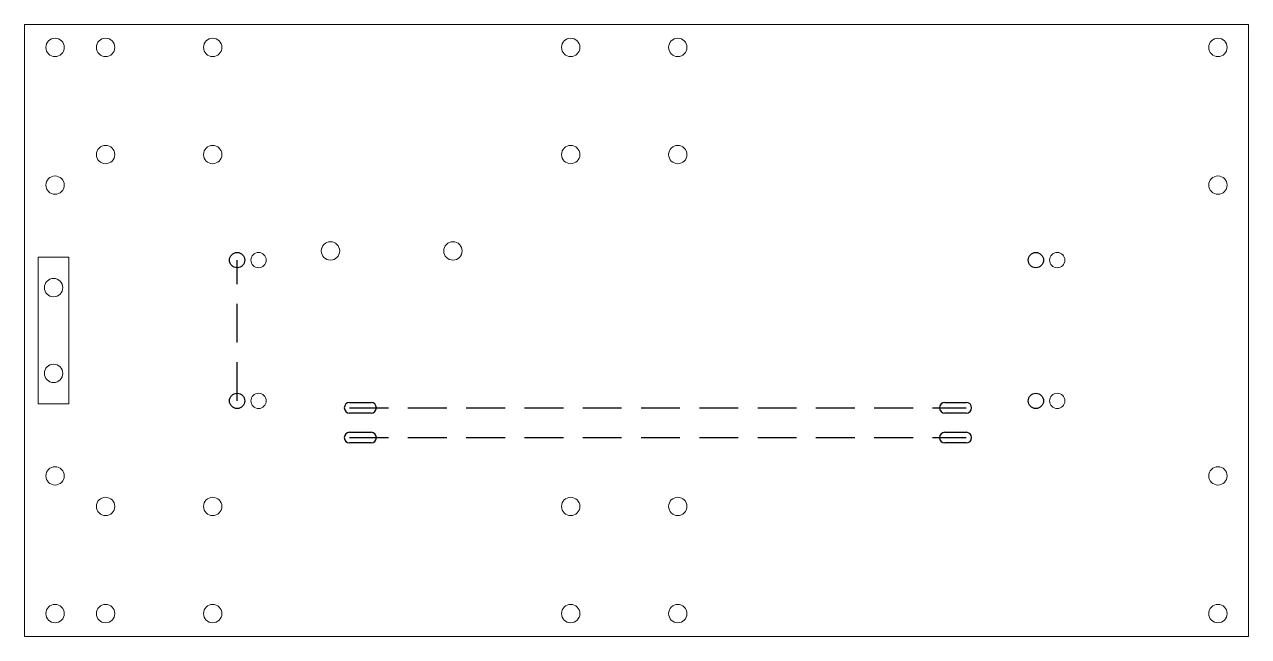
# Model space of a CAD drawing. Header units: millimetres. Extents: x -70 to 330, y 0 to 200.
import ezdxf

# ---------------------------------------------------------------- set-up
doc = ezdxf.new("R2010")
doc.units = ezdxf.units.MM
doc.linetypes.add('DASHED', pattern=[19.05, 12.7, -6.35])
for name, color, linetype, lineweight, true_color in [('ALU_X_A', 7, 'CONTINUOUS', 0, 0x000000), ('construction', 1, 'DASHED', 25, 0xff0000), ('layer 1', 7, 'CONTINUOUS', 25, 0x000000), ('layer 2', 7, 'CONTINUOUS', 25, 0x000000), ('layer 3', 7, 'CONTINUOUS', 25, 0x000000), ('layer 4', 7, 'CONTINUOUS', 25, 0x000000), ('percage_reprise', 7, 'CONTINUOUS', 25, 0x000000)]:
    doc.layers.add(name, color=color, linetype=linetype, lineweight=lineweight, true_color=true_color)

msp = doc.modelspace()

# ---------------------------------------------------------------- linework, layer by layer
at = {"layer": 'ALU_X_A'}
for p, q in [((330.5, 200), (-69.5, 200)), ((-69.5, 200), (-69.5, 0)), ((330.5, 0), (330.5, 200)), ((-55, 124), (-65, 124)), ((-65, 124), (-65, 76)), ((-55, 76), (-55, 124)), ((-65, 76), (-55, 76)), ((-69.5, 0), (330.5, 0))]:
    msp.add_line(p, q, dxfattribs=at)
for centre, radius in [((-59.5, 192.5), 3), ((-43, 192.5), 3), ((-8, 192.5), 3), ((109, 192.5), 3), ((144, 192.5), 3), ((320.5, 192.5), 3), ((-43, 157.5), 3), ((-8, 157.5), 3), ((109, 157.5), 3), ((144, 157.5), 3), ((-59.5, 147.5), 3), ((320.5, 147.5), 3), ((30.5, 126), 3), ((70.5, 126), 3), ((7, 123), 2.5), ((268, 123), 2.5), ((-60, 114), 3), ((-60, 86), 3), ((7, 77), 2.5), ((268, 77), 2.5), ((-59.5, 52.5), 3), ((320.5, 52.5), 3), ((-43, 42.5), 3), ((-8, 42.5), 3), ((109, 42.5), 3), ((144, 42.5), 3), ((-59.5, 7.5), 3), ((-43, 7.5), 3), ((-8, 7.5), 3), ((109, 7.5), 3), ((144, 7.5), 3), ((320.5, 7.5), 3)]:
    msp.add_circle(centre, radius, dxfattribs=at)
at = {"layer": 'construction'}
for p, q in [((0, 77), (0, 123)), ((36.75, 74.75), (238.25, 74.75)), ((36.75, 65), (238.25, 65))]:
    msp.add_line(p, q, dxfattribs=at)
at = {"layer": 'layer 1'}
for p, q in [((36.75, 66.75), (43.75, 66.75)), ((43.75, 63.25), (36.75, 63.25))]:
    msp.add_line(p, q, dxfattribs=at)
for centre, start, end in [((36.75, 65), 90, 270), ((43.75, 65), 270, 90)]:
    msp.add_arc(centre, 1.75, start, end, dxfattribs=at)
at = {"layer": 'layer 2'}
for p, q in [((36.75, 76.5), (43.75, 76.5)), ((43.75, 73), (36.75, 73))]:
    msp.add_line(p, q, dxfattribs=at)
for centre, start, end in [((36.75, 74.75), 90, 270), ((43.75, 74.75), 270, 90)]:
    msp.add_arc(centre, 1.75, start, end, dxfattribs=at)
at = {"layer": 'layer 3'}
for p, q in [((231.25, 76.5), (238.25, 76.5)), ((238.25, 73), (231.25, 73))]:
    msp.add_line(p, q, dxfattribs=at)
for centre, start, end in [((231.25, 74.75), 90, 270), ((238.25, 74.75), 270, 90)]:
    msp.add_arc(centre, 1.75, start, end, dxfattribs=at)
at = {"layer": 'layer 4'}
for p, q in [((231.25, 66.75), (238.25, 66.75)), ((238.25, 63.25), (231.25, 63.25))]:
    msp.add_line(p, q, dxfattribs=at)
for centre, start, end in [((231.25, 65), 90, 270), ((238.25, 65), 270, 90)]:
    msp.add_arc(centre, 1.75, start, end, dxfattribs=at)
at = {"layer": 'percage_reprise'}
for centre in [(0, 123), (261, 123), (0, 77), (261, 77)]:
    msp.add_circle(centre, 2.5, dxfattribs=at)

doc.saveas('drawing.dxf')
